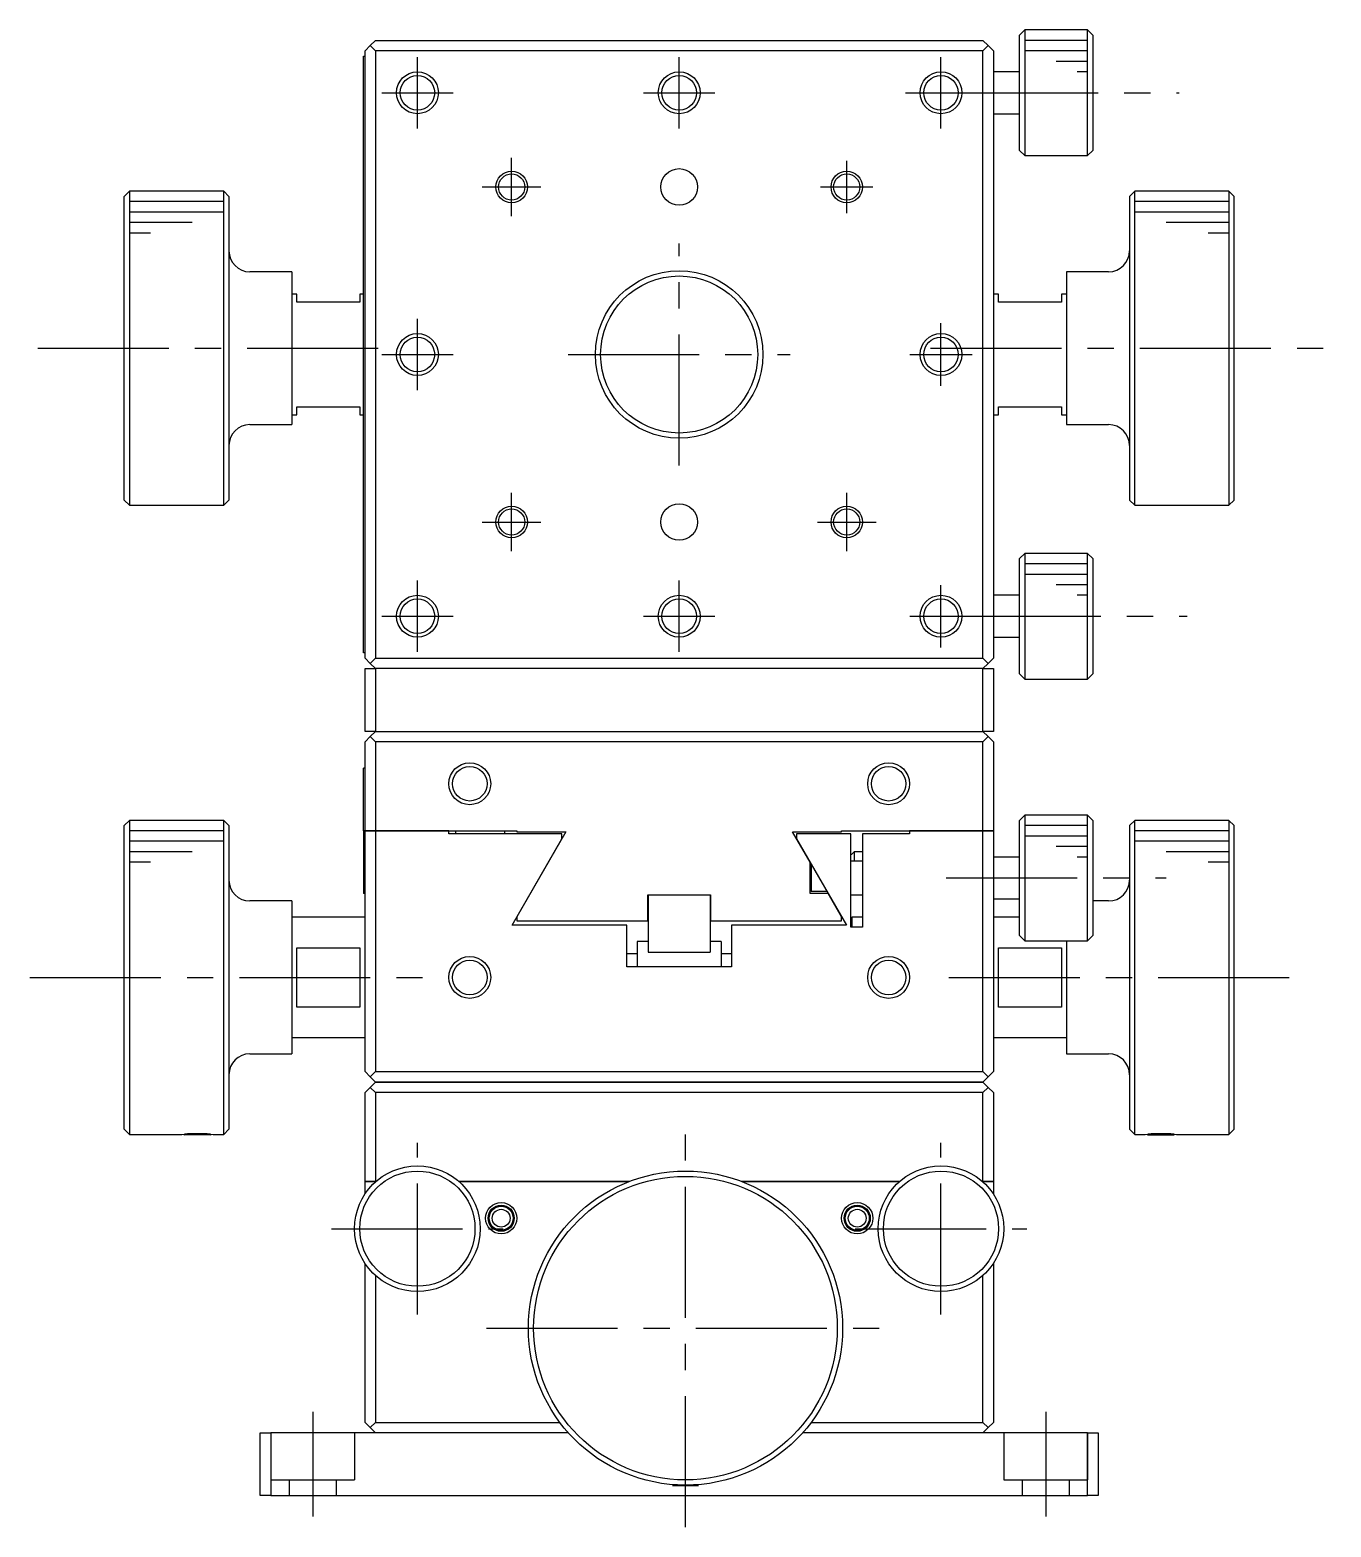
# Model space of a CAD drawing. Extents: x -223 to 406, y -20 to 447.
# Drawn here: x -7.9 to 116.3, y 18 to 161 of the extents above; entities that cross this region are included whole.
import ezdxf

# ---------------------------------------------------------------- set-up
doc = ezdxf.new("R2010")
doc.units = 0
doc.header["$LTSCALE"] = 10
doc.linetypes.add('CENTER', pattern=[2, 1.25, -0.25, 0.25, -0.25])
doc.linetypes.add('DASHED', pattern=[3.5, 2, -1.5])
doc.layers.get('0').update_dxf_attribs({"linetype": 'CONTINUOUS'})
doc.layers.add('CENTER', color=1, linetype='CENTER')

msp = doc.modelspace()

# ---------------------------------------------------------------- linework, layer by layer
at = {"color": 7, "linetype": 'CONTINUOUS'}
for p, q in [((87.060316, 160.999324), (86.560316, 160.499324)), ((86.560316, 149.499324), (86.560316, 160.499324)), ((87.060316, 160.999324), (87.060316, 148.999324)), ((93.060316, 160.999324), (87.060316, 160.999324)), ((93.060316, 155.064083), (93.060316, 160.999324)), ((93.560316, 160.499324), (93.060316, 160.999324)), ((93.560316, 160.499324), (93.560316, 155.058686)), ((24.560316, 159.499324), (24.060316, 158.999324)), ((24.060316, 100.999324), (24.060316, 158.999324)), ((25.060316, 159.999324), (24.560316, 159.499324)), ((24.560316, 159.499324), (25.060316, 158.999324)), ((25.060316, 159.999324), (83.060316, 159.999324)), ((25.060316, 158.999324), (25.060316, 100.999324)), ((83.060316, 158.999324), (25.060316, 158.999324)), ((83.560316, 159.499324), (83.060316, 159.999324)), ((83.060316, 158.999324), (83.560316, 159.499324)), ((83.060316, 100.999324), (83.060316, 158.999324)), ((84.060316, 158.999324), (83.560316, 159.499324)), ((84.060316, 158.999324), (84.060316, 100.999324)), ((23.910316, 158.499324), (24.060316, 158.499324)), ((23.910316, 101.499324), (23.910316, 158.499324)), ((86.560316, 156.999324), (84.060335, 156.999324)), ((93.060316, 148.999324), (93.060316, 155.064083)), ((93.560316, 155.058686), (93.560316, 149.499324)), ((84.060335, 152.999324), (86.560316, 152.999324)), ((86.560316, 149.499324), (87.060316, 148.999324)), ((87.060316, 148.999324), (93.060316, 148.999324)), ((93.060316, 148.999324), (93.560316, 149.499324)), ((1.560316, 145.599324), (1.060316, 145.099324)), ((1.060316, 116.099324), (1.060316, 145.099324)), ((1.560316, 145.599324), (1.560316, 115.599324)), ((10.560316, 145.599324), (1.560316, 145.599324)), ((10.560316, 130.599324), (10.560316, 145.599324)), ((11.060316, 145.099324), (10.560316, 145.599324)), ((11.060316, 145.099324), (11.060316, 130.599324)), ((97.560316, 145.599324), (97.060316, 145.099324)), ((97.060316, 145.099324), (97.060316, 130.599324)), ((97.560316, 130.599324), (97.560316, 145.599324)), ((106.560316, 145.599324), (97.560316, 145.599324)), ((106.560316, 145.599324), (106.560316, 115.599324)), ((107.060316, 145.099324), (106.560316, 145.599324)), ((107.060316, 116.099324), (107.060316, 145.099324)), ((17.060316, 137.899324), (13.060316, 137.899324)), ((17.060316, 137.899324), (17.060316, 123.299324)), ((91.060316, 137.899324), (91.060316, 123.299324)), ((95.060316, 137.899324), (91.060316, 137.899324)), ((17.560316, 135.749324), (17.060316, 135.749324)), ((17.560316, 134.999324), (17.560316, 135.749324)), ((23.560316, 134.999324), (17.560316, 134.999324)), ((23.560316, 135.749324), (23.560316, 134.999324)), ((23.910316, 135.749324), (23.560316, 135.749324)), ((84.560316, 135.749324), (84.060316, 135.749324)), ((84.560316, 134.999324), (84.560316, 135.749324)), ((90.560316, 134.999324), (84.560316, 134.999324)), ((90.560316, 135.749324), (90.560316, 134.999324)), ((91.060316, 135.749324), (90.560316, 135.749324)), ((10.560316, 115.599324), (10.560316, 130.599324)), ((11.060316, 130.599324), (11.060316, 116.099324)), ((97.060316, 130.599324), (97.060316, 116.099324)), ((97.560316, 115.599324), (97.560316, 130.599324)), ((17.560316, 124.249324), (17.560316, 124.999324)), ((17.560316, 124.999324), (23.560316, 124.999324)), ((23.560316, 124.999324), (23.560316, 124.249324)), ((84.560316, 124.249324), (84.560316, 124.999324)), ((84.560316, 124.999324), (90.560316, 124.999324)), ((90.560316, 124.999324), (90.560316, 124.249324)), ((13.060316, 123.299324), (17.060316, 123.299324)), ((17.060316, 124.249324), (17.560316, 124.249324)), ((23.560316, 124.249324), (23.910316, 124.249324)), ((84.060316, 124.249324), (84.560316, 124.249324)), ((90.560316, 124.249324), (91.060316, 124.249324)), ((91.060316, 123.299324), (95.060316, 123.299324)), ((1.060316, 116.099324), (1.560316, 115.599324)), ((10.560316, 115.599324), (11.060316, 116.099324)), ((97.060316, 116.099324), (97.560316, 115.599324)), ((106.560316, 115.599324), (107.060316, 116.099324)), ((1.560316, 115.599324), (10.560316, 115.599324)), ((97.560316, 115.599324), (106.560316, 115.599324)), ((87.060316, 110.999324), (86.560316, 110.499324)), ((86.560316, 99.499324), (86.560316, 110.499324)), ((87.060316, 110.999324), (87.060316, 98.999324)), ((93.060316, 110.999324), (87.060316, 110.999324)), ((93.060316, 105.064083), (93.060316, 110.999324)), ((93.560316, 110.499324), (93.060316, 110.999324)), ((93.560316, 110.499324), (93.560316, 105.058686)), ((86.560316, 106.999324), (84.060335, 106.999324)), ((93.060316, 98.999324), (93.060316, 105.064083)), ((93.560316, 105.058686), (93.560316, 99.499324)), ((84.060335, 102.999324), (86.560316, 102.999324)), ((24.060316, 101.499324), (23.910316, 101.499324)), ((24.060316, 100.999324), (24.560316, 100.499324)), ((24.560316, 100.499324), (25.060316, 100.999324)), ((24.560316, 100.499324), (25.060316, 99.999324)), ((25.060316, 100.999324), (83.060316, 100.999324)), ((83.060316, 100.999324), (83.560316, 100.499324)), ((83.060316, 99.999324), (83.560316, 100.499324)), ((83.560316, 100.499324), (84.060316, 100.999324)), ((24.060316, 93.999324), (24.060316, 99.999324)), ((24.060316, 99.999324), (25.060316, 99.999324)), ((25.060316, 99.999324), (25.060316, 93.999324)), ((83.060316, 99.999324), (25.060316, 99.999324)), ((83.060316, 93.999324), (83.060316, 99.999324)), ((83.060316, 99.999324), (84.060316, 99.999324)), ((84.060316, 99.999324), (84.060316, 93.999324)), ((86.560316, 99.499324), (87.060316, 98.999324)), ((87.060316, 98.999324), (93.060316, 98.999324)), ((93.060316, 98.999324), (93.560316, 99.499324)), ((25.060316, 93.999324), (24.060316, 93.999324)), ((24.060316, 92.999324), (24.560316, 93.499324)), ((24.060316, 84.499324), (24.060316, 92.999324)), ((24.560316, 93.499324), (25.060316, 93.999324)), ((24.560316, 93.499324), (25.060316, 92.999324)), ((25.060316, 93.999324), (83.060316, 93.999324)), ((25.060316, 92.999324), (25.060316, 84.499324)), ((83.060316, 92.999324), (25.060316, 92.999324)), ((84.060316, 93.999324), (83.060316, 93.999324)), ((83.060316, 93.999324), (83.560316, 93.499324)), ((83.060316, 92.999324), (83.560316, 93.499324)), ((83.060316, 84.499324), (83.060316, 92.999324)), ((83.560316, 93.499324), (84.060316, 92.999324)), ((84.060316, 92.999324), (84.060316, 84.499324)), ((24.060316, 90.499324), (23.910316, 90.499324)), ((23.910316, 84.499324), (23.910316, 90.499324)), ((87.060316, 85.999324), (86.560316, 85.499324)), ((87.060316, 85.999324), (87.060316, 73.999673)), ((93.060316, 85.999324), (87.060316, 85.999324)), ((93.060316, 73.999324), (93.060316, 85.999324)), ((93.560316, 85.499324), (93.060316, 85.999324)), ((1.560316, 85.499324), (1.060316, 84.999324)), ((1.060316, 55.999324), (1.060316, 84.999324)), ((1.560316, 85.499324), (1.560316, 55.499324)), ((10.560316, 85.499324), (1.560316, 85.499324)), ((10.560316, 55.499324), (10.560316, 85.499324)), ((11.060316, 84.999324), (10.560316, 85.499324)), ((11.060316, 84.999324), (11.060316, 55.999324)), ((23.910316, 84.499324), (23.910316, 78.499324)), ((24.060316, 84.499324), (23.910316, 84.499324)), ((23.910316, 84.499324), (24.060316, 84.499324)), ((25.060316, 84.499324), (24.060316, 84.499324)), ((24.060316, 61.499324), (24.060316, 84.499324)), ((24.060316, 84.499324), (25.060316, 84.499324)), ((25.060316, 84.499324), (32.060316, 84.499324)), ((25.060316, 84.499324), (25.060316, 61.499324)), ((32.060316, 84.499324), (25.060316, 84.499324)), ((32.060316, 84.499324), (38.560316, 84.499324)), ((32.060316, 84.199324), (32.060316, 84.499324)), ((32.710316, 84.499324), (32.710316, 84.199324)), ((37.410316, 84.199324), (37.410316, 84.499324)), ((38.560316, 84.499324), (38.560316, 84.399324)), ((43.236809, 84.399324), (38.560316, 76.299399)), ((38.560316, 84.399324), (43.236809, 84.399324)), ((64.883822, 84.399324), (69.560316, 84.399324)), ((66.560316, 81.495552), (64.883822, 84.399324)), ((69.560316, 84.399324), (69.560316, 84.499324)), ((69.560316, 84.499324), (76.060316, 84.499324)), ((76.060316, 84.499324), (83.060316, 84.499324)), ((76.060316, 84.499324), (76.060316, 84.199324)), ((83.060316, 84.499324), (76.060316, 84.499324)), ((84.060316, 84.499324), (83.060316, 84.499324)), ((83.060316, 61.499324), (83.060316, 84.499324)), ((83.060316, 84.499324), (84.060316, 84.499324)), ((84.060316, 84.499324), (84.060316, 61.499324)), ((86.560316, 74.499644), (86.560316, 85.499324)), ((93.560316, 85.499324), (93.560316, 74.499324)), ((97.560316, 85.499324), (97.060316, 84.999324)), ((97.060316, 84.999324), (97.060316, 55.999324)), ((97.560316, 55.499324), (97.560316, 85.499324)), ((106.560316, 85.499324), (97.560316, 85.499324)), ((106.560316, 85.499324), (106.560316, 55.499324)), ((107.060316, 84.999324), (106.560316, 85.499324)), ((107.060316, 55.999324), (107.060316, 84.999324)), ((42.860316, 84.199324), (32.060316, 84.199324)), ((38.096214, 75.499324), (42.860316, 83.75099)), ((42.860316, 83.75099), (42.860316, 84.199324)), ((65.260316, 84.199324), (65.260316, 83.75099)), ((70.460316, 84.199324), (65.260316, 84.199324)), ((65.260316, 83.75099), (70.024417, 75.499324)), ((70.460316, 75.299324), (70.460316, 84.199324)), ((71.560316, 84.199324), (71.560316, 75.299324)), ((76.060316, 84.199324), (71.560316, 84.199324)), ((70.510316, 82.249324), (70.460316, 82.199324)), ((71.560316, 81.599324), (70.460316, 81.599324)), ((70.760316, 82.499324), (70.510316, 82.249324)), ((70.760316, 82.499324), (70.760316, 81.599324)), ((71.560296, 82.499324), (70.760316, 82.499324)), ((86.560316, 81.999324), (84.060335, 81.999324)), ((66.560316, 78.499324), (66.560316, 81.495552)), ((66.660316, 81.249324), (66.560316, 81.149324)), ((66.660316, 81.249324), (66.660316, 78.749397)), ((66.704653, 81.249324), (66.660316, 81.249324)), ((66.560316, 78.849324), (66.660316, 78.749324)), ((66.660316, 78.749324), (68.148029, 78.749324)), ((17.060316, 77.799324), (13.060316, 77.799324)), ((17.060316, 77.799324), (17.060316, 70.499324)), ((24.060316, 78.499324), (23.910316, 78.499324)), ((51.060316, 78.399324), (57.060316, 78.399324)), ((51.060316, 75.899324), (51.060316, 78.399324)), ((51.110316, 78.399324), (51.110316, 72.899324)), ((57.010316, 78.399324), (57.010316, 72.899324)), ((57.060316, 78.399324), (57.060316, 75.899324)), ((68.290189, 78.499324), (66.560316, 78.499324)), ((69.560316, 76.299399), (68.290189, 78.499324)), ((70.460316, 78.399324), (71.560316, 78.399324)), ((84.060335, 77.999324), (86.560316, 77.999324)), ((95.060316, 77.799324), (93.560316, 77.799324)), ((24.060316, 76.249324), (17.060316, 76.249324)), ((38.560316, 76.299399), (38.560316, 75.899324)), ((38.560316, 75.899324), (51.060316, 75.899324)), ((57.060316, 75.899324), (69.560316, 75.899324)), ((69.560316, 75.899324), (69.560316, 76.299399)), ((70.560316, 76.249324), (70.560316, 75.299324)), ((71.560316, 76.249324), (70.560316, 76.249324)), ((86.560316, 76.249324), (84.060316, 76.249324)), ((49.060316, 75.499324), (38.096214, 75.499324)), ((49.060316, 71.499324), (49.060316, 75.499324)), ((59.060316, 75.499324), (59.060316, 71.499324)), ((70.024417, 75.499324), (59.060316, 75.499324)), ((71.560316, 75.299324), (70.460316, 75.299324)), ((86.560316, 74.499324), (86.560316, 74.499644)), ((86.560316, 74.499324), (87.060316, 73.999324)), ((93.060316, 73.999324), (93.560316, 74.499324)), ((17.560316, 67.65987), (17.560316, 73.338778)), ((17.560316, 73.338778), (23.560316, 73.338778)), ((23.560316, 73.338778), (23.560316, 67.65987)), ((50.060316, 73.924324), (50.060316, 71.499324)), ((51.110316, 73.924324), (50.060316, 73.924324)), ((58.060316, 73.924324), (57.010316, 73.924324)), ((58.060316, 73.924324), (58.060316, 71.499324)), ((84.560316, 67.65987), (84.560316, 73.338778)), ((84.560316, 73.338778), (90.560316, 73.338778)), ((87.060316, 73.999673), (87.060316, 73.999324)), ((87.060316, 73.999324), (93.060316, 73.999324)), ((90.560316, 73.338778), (90.560316, 67.65987)), ((91.060316, 73.999324), (91.060316, 70.499324)), ((50.060316, 72.749324), (49.060316, 72.749324)), ((51.110316, 72.899324), (57.010316, 72.899324)), ((59.060316, 72.749324), (58.060316, 72.749324)), ((17.060316, 70.499324), (17.060316, 63.199324)), ((59.060316, 71.499324), (49.060316, 71.499324)), ((91.060316, 70.499324), (91.060316, 63.199324)), ((23.560316, 67.65987), (17.560316, 67.65987)), ((90.560316, 67.65987), (84.560316, 67.65987)), ((17.060316, 64.749324), (24.060316, 64.749324)), ((84.060316, 64.749324), (91.060316, 64.749324)), ((13.060316, 63.199324), (17.060316, 63.199324)), ((91.060316, 63.199324), (95.060316, 63.199324)), ((24.560316, 60.999324), (24.060316, 61.499324)), ((25.060316, 61.499324), (24.560316, 60.999324)), ((25.060316, 61.499324), (83.060316, 61.499324)), ((83.560316, 60.999324), (83.060316, 61.499324)), ((84.060316, 61.499324), (83.560316, 60.999324)), ((24.560316, 60.999324), (25.060316, 60.499324)), ((25.060316, 60.499324), (24.560316, 59.999324)), ((83.060316, 60.499324), (25.060316, 60.499324)), ((25.060316, 60.499324), (83.060316, 60.499324)), ((83.060316, 60.499324), (83.560316, 60.999324)), ((83.060316, 60.499324), (83.560316, 59.999324)), ((24.060316, 59.499324), (24.560316, 59.999324)), ((24.060316, 50.999324), (24.060316, 59.499324)), ((24.560316, 59.999324), (25.060316, 59.499324)), ((25.060316, 59.499324), (25.060316, 50.999324)), ((83.060316, 59.499324), (25.060316, 59.499324)), ((83.060316, 59.499324), (83.560316, 59.999324)), ((83.060316, 50.999324), (83.060316, 59.499324)), ((83.560316, 59.999324), (84.060316, 59.499324)), ((84.060316, 59.499324), (84.060316, 50.999324)), ((1.060316, 55.999324), (1.560316, 55.499324)), ((10.560316, 55.499324), (11.060316, 55.999324)), ((97.060316, 55.999324), (97.560316, 55.499324)), ((106.560316, 55.499324), (107.060316, 55.999324)), ((1.560316, 55.499324), (6.560321, 55.499324)), ((6.751103, 55.499324), (6.810316, 55.469718)), ((9.310316, 55.469718), (6.810316, 55.469718)), ((9.310316, 55.469718), (9.369528, 55.499324)), ((9.560311, 55.499324), (10.560316, 55.499324)), ((97.560316, 55.499324), (98.560321, 55.499324)), ((98.751103, 55.499324), (98.810316, 55.469718)), ((98.810316, 55.469718), (101.310316, 55.469718)), ((101.310316, 55.469718), (101.369528, 55.499324)), ((101.560311, 55.499324), (106.560316, 55.499324)), ((25.060316, 50.999324), (24.060316, 50.999324)), ((24.060316, 49.815949), (24.060316, 50.999324)), ((24.060316, 50.999324), (25.060316, 50.999324)), ((25.060316, 50.999324), (25.091689, 50.999324)), ((25.060316, 50.999324), (25.060316, 50.97146)), ((25.091689, 50.999324), (25.060316, 50.999324)), ((33.028943, 50.999324), (49.275151, 50.999324)), ((49.275151, 50.999324), (33.028943, 50.999324)), ((60.04548, 50.999324), (75.091689, 50.999324)), ((75.091689, 50.999324), (60.04548, 50.999324)), ((83.028943, 50.999324), (83.060316, 50.999324)), ((83.060316, 50.999324), (83.028943, 50.999324)), ((84.060316, 50.999324), (83.060316, 50.999324)), ((83.060316, 50.97146), (83.060316, 50.999324)), ((83.060316, 50.999324), (84.060316, 50.999324)), ((84.060316, 50.999324), (84.060316, 49.815949)), ((24.060316, 27.999324), (24.060316, 43.182699)), ((84.060316, 43.182699), (84.060316, 27.999324)), ((25.060316, 42.027188), (25.060316, 27.999324)), ((83.060316, 27.999324), (83.060316, 42.027188)), ((24.560316, 27.499324), (24.060316, 27.999324)), ((25.060316, 27.999324), (24.560316, 27.499324)), ((25.060316, 26.999324), (24.560316, 27.499324)), ((25.060316, 27.999324), (42.660316, 27.999324)), ((66.660316, 27.999324), (83.060316, 27.999324)), ((83.560316, 27.499324), (83.060316, 27.999324)), ((83.060316, 26.999324), (83.560316, 27.499324)), ((84.060316, 27.999324), (83.560316, 27.499324)), ((14.060316, 20.999324), (14.060316, 26.999324)), ((14.060316, 26.999324), (15.060316, 26.999324)), ((15.060316, 26.999324), (15.060316, 20.999324)), ((43.479976, 26.999324), (15.060316, 26.999324)), ((93.060316, 26.999324), (65.840655, 26.999324)), ((93.060316, 20.999324), (93.060316, 26.999324)), ((93.060316, 26.999324), (94.060316, 26.999324)), ((94.060316, 26.999324), (94.060316, 20.999324)), ((53.410316, 21.969718), (54.660316, 21.969718)), ((54.660316, 21.969718), (55.910316, 21.969718)), ((15.060316, 20.999324), (14.060316, 20.999324)), ((15.060316, 20.999324), (93.060316, 20.999324)), ((94.060316, 20.999324), (93.060316, 20.999324))]:
    msp.add_line(p, q, dxfattribs=at)
at = {"color": 3, "linetype": 'CONTINUOUS'}
for p, q in [((93.060316, 159.999324), (87.060316, 159.999324)), ((93.060316, 158.999324), (87.060316, 158.999324)), ((93.060316, 157.999324), (90.060316, 157.999324)), ((93.060316, 156.999324), (92.060316, 156.999324)), ((10.560316, 144.599324), (1.560316, 144.599324)), ((106.560316, 144.599324), (97.560316, 144.599324)), ((10.560316, 143.599324), (1.560316, 143.599324)), ((106.560316, 143.599324), (97.560316, 143.599324)), ((7.560316, 142.599324), (1.560316, 142.599324)), ((3.560316, 141.599324), (1.560316, 141.599324)), ((106.560316, 142.599324), (100.560316, 142.599324)), ((106.560316, 141.599324), (104.560316, 141.599324)), ((93.060316, 109.999324), (87.060316, 109.999324)), ((93.060316, 108.999324), (87.060316, 108.999324)), ((93.060316, 107.999324), (90.060316, 107.999324)), ((93.060316, 106.999324), (92.060316, 106.999324)), ((10.560316, 84.499324), (1.560316, 84.499324)), ((93.060316, 84.999324), (87.060316, 84.999324)), ((106.560316, 84.499324), (97.560316, 84.499324)), ((10.560316, 83.499324), (1.560316, 83.499324)), ((93.060316, 83.999324), (87.060316, 83.999324)), ((93.060316, 82.999324), (90.060316, 82.999324)), ((106.560316, 83.499324), (97.560316, 83.499324)), ((7.560316, 82.499324), (1.560316, 82.499324)), ((93.060316, 81.999324), (92.060316, 81.999324)), ((106.560316, 82.499324), (100.560316, 82.499324)), ((3.560316, 81.499324), (1.560316, 81.499324)), ((106.560316, 81.499324), (104.560316, 81.499324)), ((6.560321, 55.499324), (6.806535, 55.521942)), ((9.311964, 55.52212), (9.560311, 55.499324)), ((98.560321, 55.499324), (98.808587, 55.522113)), ((101.314194, 55.521933), (101.560311, 55.499324))]:
    msp.add_line(p, q, dxfattribs=at)
at = {"color": 3, "linetype": 'DASHED'}
for p, q in [((19.060316, 28.999324), (19.060316, 18.999324)), ((89.060316, 28.999324), (89.060316, 18.999324)), ((15.060316, 26.999324), (15.060316, 22.499324)), ((23.060316, 26.999324), (23.060316, 22.499324)), ((85.060316, 26.999324), (85.060316, 22.499324)), ((93.060316, 26.999324), (93.060316, 22.499324)), ((15.060316, 22.499324), (23.060316, 22.499324)), ((16.810316, 22.499324), (16.810316, 20.999324)), ((21.310316, 22.499324), (21.310316, 20.999324)), ((85.060316, 22.499324), (93.060316, 22.499324)), ((86.810316, 22.499324), (86.810316, 20.999324)), ((91.310316, 22.499324), (91.310316, 20.999324))]:
    msp.add_line(p, q, dxfattribs=at)
at = {"color": 3, "linetype": 'CONTINUOUS'}
for centre, radius in [((29.060316, 154.999324), 2), ((54.060316, 154.999324), 2), ((79.060316, 154.999324), 2), ((38.060316, 145.999324), 1.5), ((70.060316, 145.999324), 1.5), ((54.060316, 129.999324), 8), ((29.060316, 129.999324), 2), ((79.060316, 129.999324), 2), ((38.060316, 113.999324), 1.5), ((70.060316, 113.999324), 1.5), ((29.060316, 104.999324), 2), ((54.060316, 104.999324), 2), ((79.060316, 104.999324), 2), ((34.060316, 88.999324), 2), ((74.060316, 88.999324), 2), ((34.060316, 70.499324), 2), ((74.060316, 70.499324), 2), ((37.060316, 47.499324), 1.5), ((71.060316, 47.499324), 1.5)]:
    msp.add_circle(centre, radius, dxfattribs=at)
at = {"color": 7, "linetype": 'CONTINUOUS'}
for centre, radius in [((29.060316, 154.999324), 1.65), ((54.060316, 154.999324), 1.65), ((79.060316, 154.999324), 1.65), ((54.060316, 145.999324), 1.75), ((38.060316, 145.999324), 1.25), ((70.060316, 145.999324), 1.25), ((54.060316, 129.999324), 7.5), ((29.060316, 129.999324), 1.65), ((79.060316, 129.999324), 1.65), ((38.060316, 113.999324), 1.25), ((54.060316, 113.999324), 1.75), ((70.060316, 113.999324), 1.25), ((29.060316, 104.999324), 1.65), ((54.060316, 104.999324), 1.65), ((79.060316, 104.999324), 1.65), ((34.060316, 88.999324), 1.65), ((74.060316, 88.999324), 1.65), ((34.060316, 70.499324), 1.65), ((74.060316, 70.499324), 1.65), ((29.060316, 46.499324), 6), ((29.060316, 46.499324), 5.5), ((54.660316, 36.999324), 15), ((54.660316, 36.999324), 14.5), ((79.060316, 46.499324), 6), ((79.060316, 46.499324), 5.5), ((37.060316, 47.499324), 1.25), ((37.060316, 47.499324), 1.2), ((37.060316, 47.499324), 1.15), ((71.060316, 47.499324), 1.25), ((71.060316, 47.499324), 1.2), ((71.060316, 47.499324), 1.15), ((37.060316, 47.499324), 0.85), ((71.060316, 47.499324), 0.85)]:
    msp.add_circle(centre, radius, dxfattribs=at)
for centre, start, end in [((13.060316, 139.899324), 180, 270), ((95.060316, 139.899324), 270, 0), ((13.060316, 121.299324), 90, 180), ((95.060316, 121.299324), 0, 90), ((13.060316, 79.799324), 180, 270), ((95.060316, 79.799324), 270, 0), ((13.060316, 61.199324), 90, 180), ((95.060316, 61.199324), 0, 90)]:
    msp.add_arc(centre, 2, start, end, dxfattribs=at)
at = {"color": 3, "linetype": 'CONTINUOUS'}
for centre, radius, start, end in [((8.060312, 40.597218), 14.977294, 85.206203, 94.801955), ((100.060319, 40.595023), 14.979481, 85.19837, 94.793403)]:
    msp.add_arc(centre, radius, start, end, dxfattribs=at)
at = {"layer": 'CENTER', "color": 1, "linetype": 'CENTER'}
for p, q in [((29.060316, 151.599324), (29.060316, 158.399324)), ((54.060316, 151.599324), (54.060316, 158.399324)), ((79.060316, 151.599324), (79.060316, 158.399324)), ((25.660316, 154.999324), (32.460316, 154.999324)), ((50.660316, 154.999324), (57.460316, 154.999324)), ((75.660316, 154.999324), (82.460316, 154.999324)), ((81.560316, 154.999324), (101.810316, 154.999324)), ((38.060316, 143.199324), (38.060316, 148.799324)), ((70.060316, 143.499324), (70.060316, 148.499324)), ((35.260316, 145.999324), (40.860316, 145.999324)), ((67.560316, 145.999324), (72.560316, 145.999324)), ((54.060316, 119.399324), (54.060316, 140.599324)), ((29.060316, 126.599324), (29.060316, 133.399324)), ((79.060316, 127.019324), (79.060316, 132.979324)), ((-7.189684, 130.599324), (27.560316, 130.599324)), ((78.060316, 130.599324), (116.310316, 130.599324)), ((25.660316, 129.999324), (32.460316, 129.999324)), ((43.460316, 129.999324), (64.660316, 129.999324)), ((76.080316, 129.999324), (82.040316, 129.999324)), ((38.060316, 111.199324), (38.060316, 116.799324)), ((70.060316, 111.199324), (70.060316, 116.799324)), ((35.260316, 113.999324), (40.860316, 113.999324)), ((67.260316, 113.999324), (72.860316, 113.999324)), ((29.060316, 101.599324), (29.060316, 108.399324)), ((54.060316, 101.599324), (54.060316, 108.399324)), ((79.060316, 102.019324), (79.060316, 107.979324)), ((25.660316, 104.999324), (32.460316, 104.999324)), ((50.660316, 104.999324), (57.460316, 104.999324)), ((76.080316, 104.999324), (82.040316, 104.999324)), ((81.810316, 104.999324), (102.560316, 104.999324)), ((79.560316, 79.999324), (100.560316, 79.999324)), ((-7.939684, 70.499324), (32.060316, 70.499324)), ((79.810316, 70.499324), (114.060316, 70.499324)), ((54.660316, 17.999324), (54.660316, 55.999324)), ((29.060316, 38.299324), (29.060316, 54.699324)), ((79.060316, 38.299324), (79.060316, 54.699324)), ((20.860316, 46.499324), (37.260316, 46.499324)), ((70.860316, 46.499324), (87.260316, 46.499324)), ((35.660316, 36.999324), (73.660316, 36.999324))]:
    msp.add_line(p, q, dxfattribs=at)

doc.saveas('drawing.dxf')
